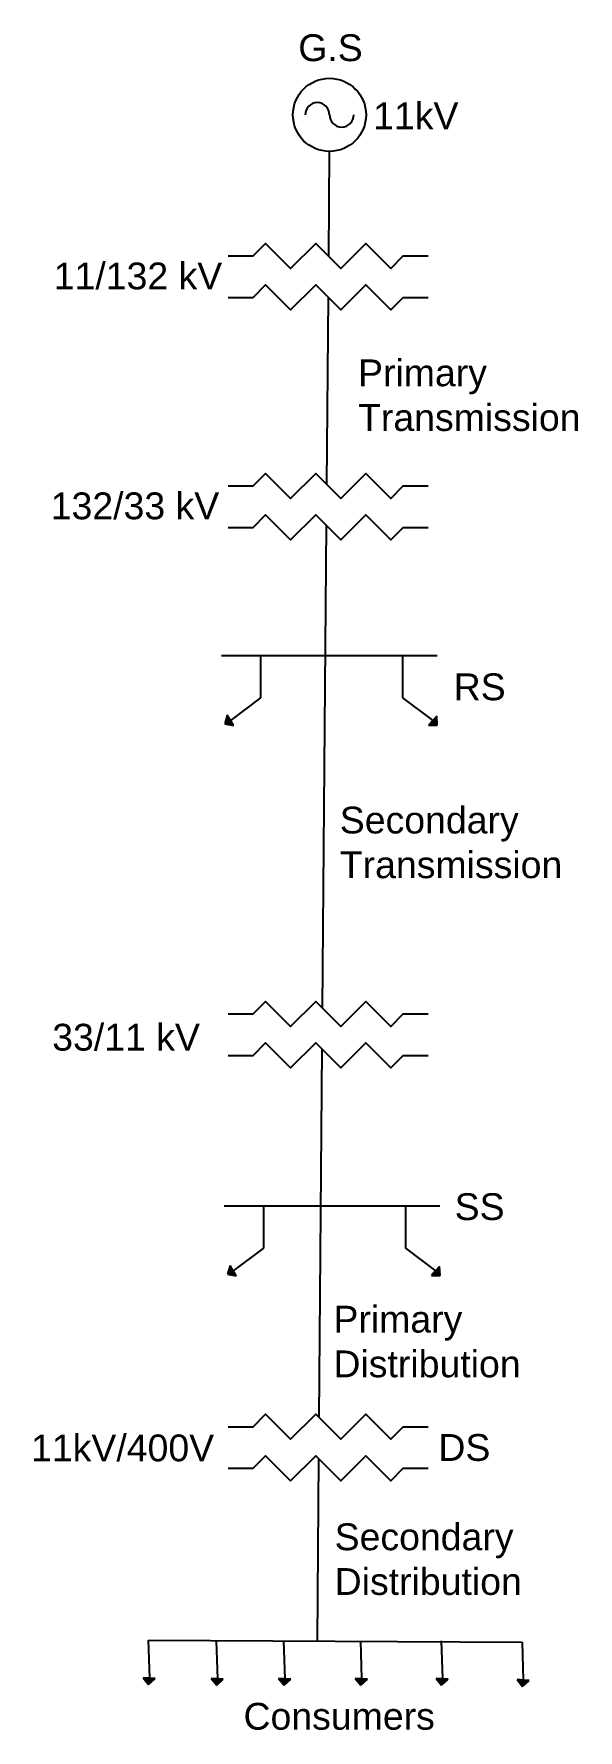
# Model space of a CAD drawing. Header units: inches. Extents: x 29.1 to 38.1, y 3.4 to 31.4.
import ezdxf

# ---------------------------------------------------------------- set-up
doc = ezdxf.new("R2010")
doc.units = ezdxf.units.IN
doc.header["$MEASUREMENT"] = 0
doc.styles.get("Standard").update_dxf_attribs({"font": 'arial.ttf'})

# ---------------------------------------------------------------- blocks, each defined once
blk = doc.blocks.new('Generator - AC')
at = {"color": 7}
blk.add_circle((0.2, 0), 0.15, dxfattribs=at)
for centre, start, end in [((0.15, 0), 0, 180), ((0.25, 0), 180, 0)]:
    blk.add_arc(centre, 0.05, start, end, dxfattribs=at)
blk = doc.blocks.new('Resistor')
at = {"color": 7}
blk.add_lwpolyline([(0, 0), (0.05, 0), (0.075, 0.025), (0.125, -0.025), (0.175, 0.025), (0.225, -0.025), (0.275, 0.025), (0.325, -0.025), (0.35, 0), (0.4, 0)], dxfattribs=at)

msp = doc.modelspace()

# ---------------------------------------------------------------- hatches: boundary and pattern name
h = msp.add_hatch(color=7)
h.dxf.hatch_style = 1
h.paths.add_polyline_path([(32.356, 20.042), (32.301, 20.129), (32.262, 19.99), (32.406, 19.958)])
h = msp.add_hatch(color=7)
h.dxf.hatch_style = 1
h.paths.add_polyline_path([(35.703, 20.044), (35.634, 19.967), (35.778, 19.967), (35.769, 20.115)])
h = msp.add_hatch(color=7)
h.dxf.hatch_style = 1
h.paths.add_polyline_path([(32.404, 10.942), (32.35, 11.03), (32.31, 10.891), (32.454, 10.859)])
h = msp.add_hatch(color=7)
h.dxf.hatch_style = 1
h.paths.add_polyline_path([(35.751, 10.944), (35.682, 10.867), (35.826, 10.868), (35.818, 11.015)])
h = msp.add_hatch(color=7)
h.dxf.hatch_style = 1
h.paths.add_polyline_path([(31.016, 4.211), (30.914, 4.216), (31.004, 4.104), (31.114, 4.203)])
h = msp.add_hatch(color=7)
h.dxf.hatch_style = 1
h.paths.add_polyline_path([(32.142, 4.199), (32.039, 4.205), (32.13, 4.093), (32.239, 4.192)])
h = msp.add_hatch(color=7)
h.dxf.hatch_style = 1
h.paths.add_polyline_path([(33.257, 4.199), (33.154, 4.205), (33.244, 4.093), (33.354, 4.192)])
h = msp.add_hatch(color=7)
h.dxf.hatch_style = 1
h.paths.add_polyline_path([(34.526, 4.199), (34.423, 4.205), (34.514, 4.093), (34.623, 4.192)])
h = msp.add_hatch(color=7)
h.dxf.hatch_style = 1
h.paths.add_polyline_path([(35.863, 4.199), (35.76, 4.205), (35.851, 4.093), (35.96, 4.192)])
h = msp.add_hatch(color=7)
h.dxf.hatch_style = 1
h.paths.add_polyline_path([(37.201, 4.179), (37.098, 4.185), (37.189, 4.073), (37.298, 4.172)])

# ---------------------------------------------------------------- linework, layer by layer
for p, q in [((33.991, 29.452), (33.977, 27.72)), ((33.972, 27.039), (33.947, 23.948)), ((33.941, 23.268), (33.877, 15.288)), ((32.208, 21.119), (35.775, 21.12)), ((32.855, 21.118), (32.855, 20.418)), ((35.204, 21.12), (35.204, 20.42)), ((32.855, 20.418), (32.356, 20.042)), ((35.204, 20.42), (35.703, 20.044)), ((32.301, 20.129), (32.262, 19.99)), ((32.262, 19.99), (32.406, 19.958)), ((32.356, 20.042), (32.301, 20.129)), ((32.406, 19.958), (32.356, 20.042)), ((35.703, 20.044), (35.634, 19.967)), ((35.634, 19.967), (35.778, 19.967)), ((35.769, 20.115), (35.703, 20.044)), ((35.778, 19.967), (35.769, 20.115)), ((33.871, 14.607), (33.822, 8.519)), ((32.256, 12.019), (35.823, 12.021)), ((32.903, 12.018), (32.903, 11.318)), ((35.253, 12.021), (35.253, 11.32)), ((32.903, 11.318), (32.404, 10.942)), ((35.253, 11.32), (35.751, 10.944)), ((32.35, 11.03), (32.31, 10.891)), ((32.404, 10.942), (32.35, 11.03)), ((32.454, 10.859), (32.404, 10.942)), ((35.751, 10.944), (35.682, 10.867)), ((35.818, 11.015), (35.751, 10.944)), ((35.826, 10.868), (35.818, 11.015)), ((32.31, 10.891), (32.454, 10.859)), ((35.682, 10.867), (35.826, 10.868)), ((33.816, 7.838), (33.792, 4.821)), ((30.997, 4.835), (37.181, 4.803)), ((30.997, 4.835), (31.016, 4.211)), ((32.123, 4.824), (32.142, 4.199)), ((33.237, 4.824), (33.257, 4.199)), ((34.506, 4.824), (34.526, 4.199)), ((35.843, 4.824), (35.863, 4.199)), ((37.181, 4.803), (37.201, 4.179)), ((31.016, 4.211), (30.914, 4.216)), ((30.914, 4.216), (31.004, 4.104)), ((31.114, 4.203), (31.016, 4.211)), ((31.004, 4.104), (31.114, 4.203)), ((32.142, 4.199), (32.039, 4.205)), ((32.039, 4.205), (32.13, 4.093)), ((32.13, 4.093), (32.239, 4.192)), ((32.239, 4.192), (32.142, 4.199)), ((33.257, 4.199), (33.154, 4.205)), ((33.154, 4.205), (33.244, 4.093)), ((33.244, 4.093), (33.354, 4.192)), ((33.354, 4.192), (33.257, 4.199)), ((34.526, 4.199), (34.423, 4.205)), ((34.423, 4.205), (34.514, 4.093)), ((34.514, 4.093), (34.623, 4.192)), ((34.623, 4.192), (34.526, 4.199)), ((35.863, 4.199), (35.76, 4.205)), ((35.76, 4.205), (35.851, 4.093)), ((35.851, 4.093), (35.96, 4.192)), ((35.96, 4.192), (35.863, 4.199)), ((37.201, 4.179), (37.098, 4.185)), ((37.098, 4.185), (37.189, 4.073)), ((37.189, 4.073), (37.298, 4.172)), ((37.298, 4.172), (37.201, 4.179))]:
    msp.add_line(p, q)

# ---------------------------------------------------------------- block references
for name, p, xscale, yscale, zscale in [('Generator - AC', (33.19, 30.056), 4.028519186355539, 4.028519186355539, 4.028519186355539), ('Resistor', (32.319, 27.723), 8.274474183995094, 8.274474183995094, 8.274474183995094), ('Resistor', (32.319, 27.037), 8.274474183995094, 8.274474183995094, 8.274474183995094), ('Resistor', (32.319, 23.921), 8.274474183995094, 8.274474183995094, 8.274474183995094), ('Resistor', (32.319, 23.235), 8.274474183995094, 8.274474183995094, 8.274474183995094), ('Resistor', (32.319, 15.191), 8.274474183995094, 8.274474183995094, 8.274474183995094), ('Resistor', (32.319, 14.505), 8.274474183995094, 8.274474183995094, 8.274474183995094), ('Resistor', (32.319, 8.367), 8.274474183995094, 8.274474183995094, 8.274474183995094), ('Resistor', (32.319, 7.681), 8.274474183995094, 8.274474183995094, 8.274474183995094)]:
    msp.add_blockref(name, p, dxfattribs=dict(xscale=xscale, yscale=yscale, zscale=zscale))

# ---------------------------------------------------------------- texts
at = {"attachment_point": 1}
for s, insert, char_height in [('G.S', (33.479, 31.387), 0.4432), ('11kV', (34.718, 30.261), 0.4432), ('11/132 kV', (29.434, 27.614), 0.4432), ('Primary\\PTransmission', (34.468, 26.012), 0.44316), ('132/33 kV', (29.384, 23.813), 0.4432), ('RS', (36.05, 20.821), 0.4432), ('Secondary\\PTransmission', (34.166, 18.618), 0.44316), ('33/11 kV', (29.409, 15.028), 0.4432), ('SS', (36.066, 12.227), 0.4432), ('Primary\\PDistribution', (34.061, 10.366), 0.44316), ('11kV/400V', (29.059, 8.238), 0.4432), ('DS', (35.797, 8.245), 0.4432), ('Secondary\\PDistribution', (34.081, 6.768), 0.44316), ('Consumers', (32.573, 3.801), 0.4432)]:
    msp.add_mtext_dynamic_manual_height_columns(s, width=4.35258, gutter_width=2.216, heights=[0], dxfattribs=dict(at, insert=insert, char_height=char_height))

doc.saveas('drawing.dxf')
